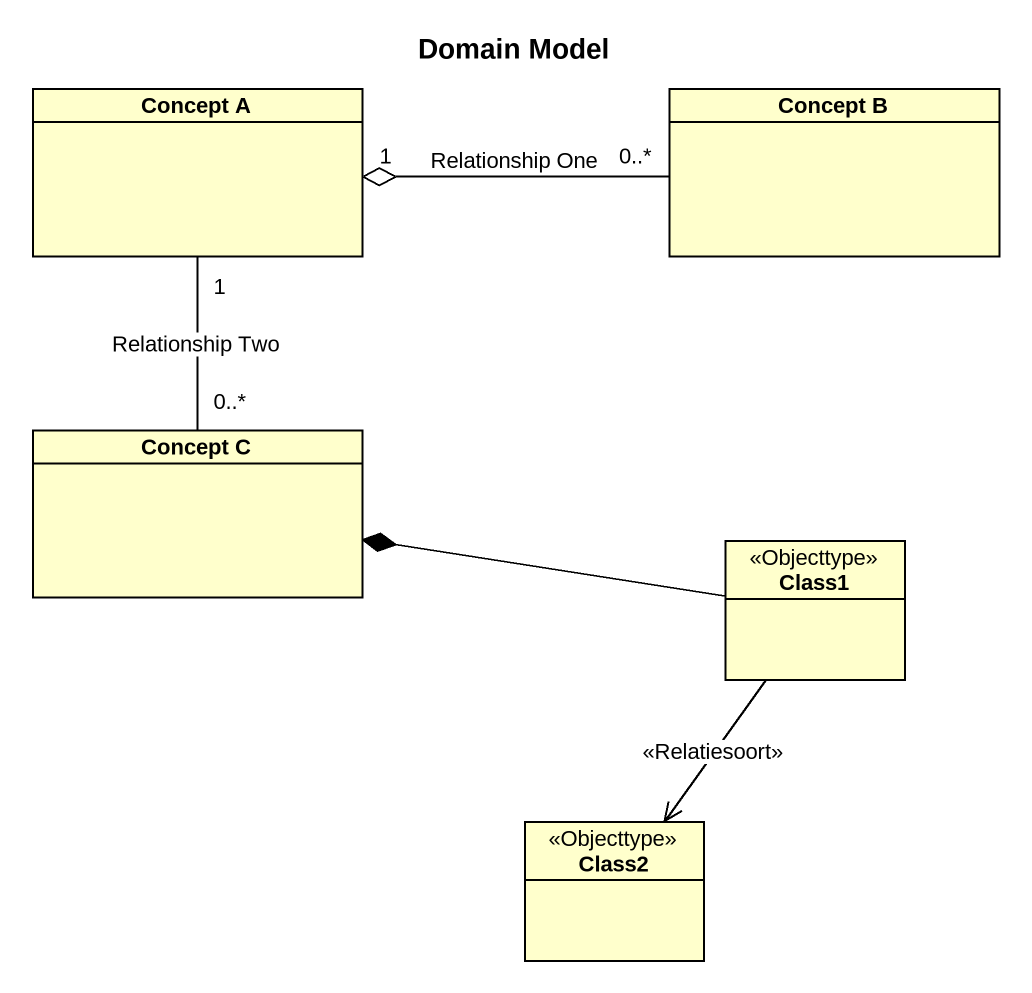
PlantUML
@startuml
title Domain Model
hide circle
hide empty members
class "Concept A" as Concept_A
class "Concept B" as Concept_B
class "Concept C" as Concept_C
class Class1 <<Objecttype>>
class Class2 <<Objecttype>>
Concept_B "0..*" -left-o "1" Concept_A : Relationship One
Concept_C "0..*" -up- "1" Concept_A : Relationship Two
Class1 -left-* Concept_C
Class1 --> Class2 : <<Relatiesoort>>
@enduml
